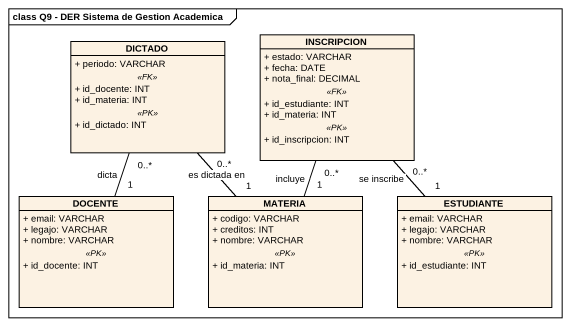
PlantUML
@startuml
mainframe class Q9 - DER Sistema de Gestion Academica
hide circle
hide empty members
skinparam classAttributeIconSize 0
class DICTADO {
  + periodo: VARCHAR
  .. <<FK>> ..
  + id_docente: INT
  + id_materia: INT
  .. <<PK>> ..
  + id_dictado: INT
}
class INSCRIPCION {
  + estado: VARCHAR
  + fecha: DATE
  + nota_final: DECIMAL
  .. <<FK>> ..
  + id_estudiante: INT
  + id_materia: INT
  .. <<PK>> ..
  + id_inscripcion: INT
}
class DOCENTE {
  + email: VARCHAR
  + legajo: VARCHAR
  + nombre: VARCHAR
  .. <<PK>> ..
  + id_docente: INT
}
class MATERIA {
  + codigo: VARCHAR
  + creditos: INT
  + nombre: VARCHAR
  .. <<PK>> ..
  + id_materia: INT
}
class ESTUDIANTE {
  + email: VARCHAR
  + legajo: VARCHAR
  + nombre: VARCHAR
  .. <<PK>> ..
  + id_estudiante: INT
}
DOCENTE "1" -up- "0..*" DICTADO : dicta
MATERIA "1" -up- "0..*" DICTADO : es dictada en
MATERIA "1" -up- "0..*" INSCRIPCION : incluye
ESTUDIANTE "1" -up- "0..*" INSCRIPCION : se inscribe
@enduml
